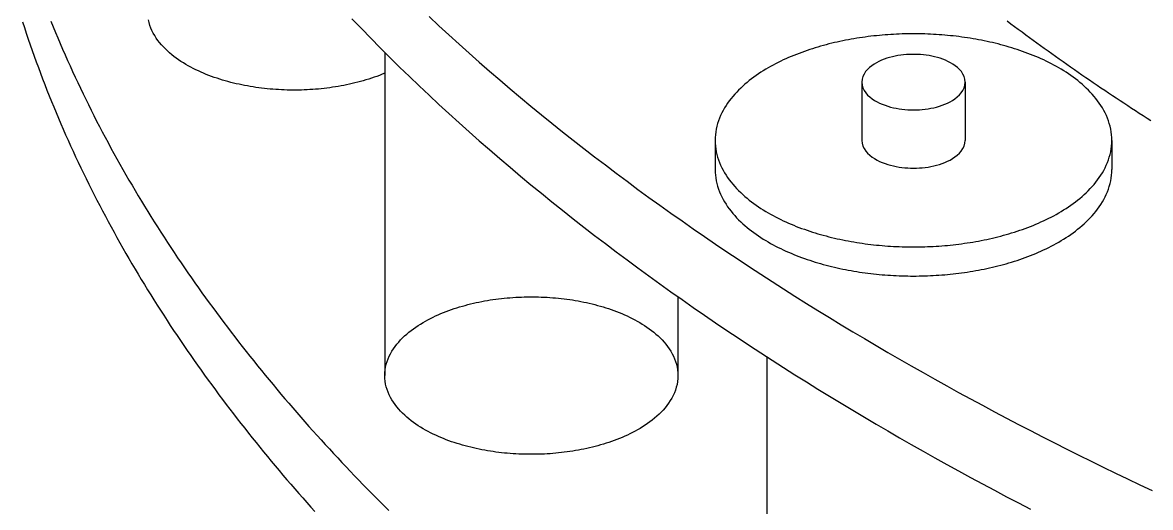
# Model space of a CAD drawing. Header units: millimetres. Extents: x 0 to 841, y 0 to 594.
# Drawn here: x 191.79 to 239.48, y 281.45 to 301.93 of the extents above; entities that cross this region are included whole.
import ezdxf

# ---------------------------------------------------------------- set-up
doc = ezdxf.new("R2010")
doc.units = ezdxf.units.MM
doc.layers.add('FINA', color=7, linetype='CONTINUOUS', lineweight=25)

msp = doc.modelspace()

# ---------------------------------------------------------------- linework, layer by layer
at = {"layer": 'FINA'}
for points in [[(191.786, 301.967), (191.865, 301.724), (191.945, 301.481), (192.027, 301.239), (192.11, 300.997), (192.194, 300.756), (192.279, 300.515), (192.366, 300.274), (192.454, 300.034), (192.543, 299.795), (192.634, 299.556), (192.726, 299.317), (192.819, 299.079), (192.913, 298.842), (193.009, 298.605), (193.106, 298.368), (193.204, 298.132), (193.303, 297.896), (193.403, 297.661), (193.505, 297.427), (193.608, 297.193), (193.712, 296.959), (193.817, 296.726), (193.924, 296.494), (194.031, 296.262), (194.14, 296.031), (194.249, 295.8), (194.36, 295.57), (194.472, 295.34), (194.586, 295.111), (194.7, 294.882), (194.815, 294.654), (194.932, 294.426), (195.049, 294.2), (195.168, 293.973), (195.288, 293.747), (195.408, 293.522), (195.53, 293.297), (195.653, 293.073), (195.777, 292.85), (195.902, 292.627), (196.028, 292.404), (196.155, 292.182), (196.283, 291.961), (196.412, 291.74), (196.542, 291.52), (196.673, 291.301), (196.804, 291.082), (196.937, 290.863), (197.071, 290.646), (197.206, 290.428), (197.342, 290.212), (197.478, 289.996), (197.616, 289.78), (197.754, 289.566), (197.894, 289.351), (198.034, 289.138), (198.175, 288.925), (198.318, 288.712), (198.461, 288.5), (198.605, 288.289), (198.749, 288.079), (198.895, 287.869), (199.041, 287.659), (199.189, 287.45), (199.337, 287.242), (199.486, 287.034), (199.636, 286.827), (199.787, 286.621), (199.938, 286.415), (200.09, 286.21), (200.243, 286.005), (200.397, 285.801), (200.552, 285.597), (200.708, 285.395), (200.864, 285.192), (201.021, 284.991), (201.179, 284.789), (201.337, 284.589), (201.496, 284.389), (201.657, 284.19), (201.817, 283.991), (201.979, 283.793), (202.141, 283.595), (202.304, 283.399), (202.468, 283.202), (202.632, 283.007), (202.797, 282.811), (202.963, 282.617), (203.129, 282.423), (203.297, 282.229), (203.464, 282.037), (203.633, 281.845), (203.802, 281.653), (203.972, 281.462), (204.142, 281.271)], [(192.98, 301.998), (193.078, 301.759), (193.176, 301.52), (193.276, 301.282), (193.377, 301.044), (193.48, 300.807), (193.584, 300.57), (193.688, 300.334), (193.794, 300.099), (193.902, 299.864), (194.01, 299.629), (194.12, 299.395), (194.23, 299.162), (194.342, 298.929), (194.455, 298.697), (194.57, 298.465), (194.685, 298.234), (194.801, 298.003), (194.919, 297.773), (195.038, 297.544), (195.157, 297.315), (195.278, 297.087), (195.4, 296.859), (195.523, 296.632), (195.647, 296.405), (195.773, 296.179), (195.899, 295.954), (196.026, 295.729), (196.154, 295.505), (196.284, 295.281), (196.414, 295.058), (196.545, 294.836), (196.678, 294.614), (196.811, 294.393), (196.945, 294.172), (197.081, 293.952), (197.217, 293.733), (197.354, 293.514), (197.492, 293.296), (197.632, 293.078), (197.772, 292.861), (197.913, 292.645), (198.055, 292.429), (198.198, 292.214), (198.341, 291.999), (198.486, 291.785), (198.632, 291.572), (198.778, 291.359), (198.925, 291.147), (199.074, 290.935), (199.223, 290.724), (199.373, 290.514), (199.524, 290.304), (199.675, 290.095), (199.828, 289.887), (199.981, 289.679), (200.135, 289.471), (200.29, 289.265), (200.446, 289.059), (200.603, 288.853), (200.76, 288.649), (200.918, 288.444), (201.077, 288.241), (201.237, 288.038), (201.397, 287.835), (201.559, 287.634), (201.721, 287.432), (201.883, 287.232), (202.047, 287.032), (202.211, 286.832), (202.376, 286.634), (202.542, 286.436), (202.708, 286.238), (202.876, 286.041), (203.044, 285.845), (203.212, 285.649), (203.381, 285.454), (203.551, 285.259), (203.722, 285.066), (203.893, 284.872), (204.065, 284.679), (204.238, 284.487), (204.411, 284.296), (204.585, 284.105), (204.76, 283.915), (204.935, 283.725), (205.111, 283.536), (205.288, 283.347), (205.465, 283.159), (205.643, 282.972), (205.821, 282.785), (206, 282.599), (206.18, 282.413), (206.36, 282.228), (206.541, 282.044), (206.722, 281.86), (206.904, 281.677), (207.087, 281.494), (207.27, 281.312)], [(207.102, 299.793), (206.99, 299.747), (206.878, 299.703), (206.765, 299.66), (206.652, 299.62), (206.537, 299.581), (206.423, 299.543), (206.308, 299.508), (206.192, 299.474), (206.076, 299.441), (205.959, 299.41), (205.842, 299.381), (205.725, 299.353), (205.607, 299.326), (205.489, 299.301), (205.371, 299.278), (205.253, 299.255), (205.134, 299.235), (205.015, 299.215), (204.896, 299.197), (204.776, 299.18), (204.657, 299.165), (204.537, 299.151), (204.417, 299.138), (204.297, 299.126), (204.177, 299.116), (204.057, 299.107), (203.936, 299.1), (203.816, 299.093), (203.695, 299.088), (203.575, 299.084), (203.454, 299.082), (203.334, 299.081), (203.213, 299.081), (203.092, 299.082), (202.972, 299.084), (202.851, 299.088), (202.731, 299.093), (202.61, 299.099), (202.49, 299.107), (202.37, 299.116), (202.25, 299.126), (202.13, 299.137), (202.01, 299.15), (201.89, 299.164), (201.77, 299.179), (201.651, 299.196), (201.532, 299.214), (201.413, 299.233), (201.294, 299.254), (201.175, 299.276), (201.057, 299.299), (200.939, 299.324), (200.821, 299.351), (200.704, 299.379), (200.587, 299.408), (200.471, 299.439), (200.354, 299.471), (200.239, 299.505), (200.123, 299.541), (200.009, 299.578), (199.895, 299.617), (199.781, 299.657), (199.668, 299.699), (199.556, 299.743), (199.444, 299.789), (199.334, 299.837), (199.224, 299.887), (199.115, 299.938), (199.007, 299.992), (198.9, 300.048), (198.794, 300.105), (198.689, 300.166), (198.586, 300.228), (198.484, 300.292), (198.384, 300.36), (198.286, 300.429), (198.189, 300.501), (198.094, 300.576), (198.002, 300.654), (197.912, 300.734), (197.825, 300.817), (197.74, 300.903), (197.659, 300.992), (197.582, 301.085), (197.508, 301.18), (197.438, 301.279), (197.374, 301.38), (197.314, 301.485), (197.259, 301.593), (197.211, 301.703), (197.169, 301.816), (197.134, 301.931), (197.107, 302.049)], [(205.713, 302.092), (206.111, 301.679), (206.511, 301.268), (206.914, 300.861), (207.321, 300.456), (207.73, 300.054), (208.142, 299.655), (208.556, 299.259), (208.973, 298.865), (209.393, 298.475), (209.816, 298.087), (210.241, 297.702), (210.668, 297.32), (211.098, 296.94), (211.53, 296.563), (211.965, 296.189), (212.401, 295.817), (212.841, 295.449), (213.282, 295.082), (213.725, 294.719), (214.171, 294.358), (214.619, 294), (215.069, 293.644), (215.52, 293.291), (215.974, 292.941), (216.43, 292.593), (216.888, 292.247), (217.347, 291.904), (217.809, 291.564), (218.272, 291.226), (218.737, 290.89), (219.204, 290.557), (219.672, 290.227), (220.143, 289.898), (220.615, 289.573), (221.088, 289.249), (221.563, 288.928), (222.04, 288.61), (222.518, 288.293), (222.998, 287.979), (223.48, 287.668), (223.962, 287.358), (224.447, 287.051), (224.932, 286.746), (225.42, 286.444), (225.908, 286.144), (226.398, 285.846), (226.889, 285.55), (227.382, 285.256), (227.876, 284.965), (228.371, 284.676), (228.867, 284.388), (229.365, 284.104), (229.864, 283.821), (230.364, 283.54), (230.865, 283.262), (231.368, 282.985), (231.871, 282.711), (232.376, 282.438), (232.882, 282.168), (233.388, 281.9), (233.896, 281.634), (234.405, 281.37)], [(208.973, 302.187), (209.393, 301.797), (209.816, 301.409), (210.241, 301.024), (210.668, 300.642), (211.098, 300.262), (211.53, 299.885), (211.965, 299.511), (212.401, 299.139), (212.841, 298.771), (213.282, 298.405), (213.725, 298.041), (214.171, 297.68), (214.619, 297.322), (215.069, 296.966), (215.52, 296.613), (215.974, 296.263), (216.43, 295.915), (216.888, 295.569), (217.347, 295.226), (217.809, 294.886), (218.272, 294.548), (218.737, 294.212), (219.204, 293.879), (219.672, 293.549), (220.143, 293.22), (220.615, 292.895), (221.088, 292.571), (221.563, 292.25), (222.04, 291.932), (222.518, 291.615), (222.998, 291.301), (223.48, 290.99), (223.962, 290.68), (224.447, 290.373), (224.932, 290.069), (225.42, 289.766), (225.908, 289.466), (226.398, 289.168), (226.889, 288.872), (227.382, 288.578), (227.876, 288.287), (228.371, 287.998), (228.867, 287.711), (229.365, 287.426), (229.864, 287.143), (230.364, 286.862), (230.865, 286.584), (231.368, 286.307), (231.871, 286.033), (232.376, 285.761), (232.882, 285.49), (233.388, 285.222), (233.896, 284.956), (234.405, 284.692), (234.915, 284.43), (235.426, 284.17), (235.939, 283.912), (236.452, 283.655), (236.966, 283.401), (237.481, 283.149), (237.997, 282.899), (238.513, 282.651), (239.031, 282.404), (239.55, 282.16)], [(233.423, 302), (233.579, 301.883), (233.735, 301.767), (233.891, 301.651), (234.047, 301.535), (234.203, 301.42), (234.36, 301.305), (234.517, 301.19), (234.675, 301.076), (234.832, 300.962), (234.99, 300.848), (235.148, 300.735), (235.306, 300.622), (235.464, 300.509), (235.623, 300.396), (235.782, 300.284), (235.941, 300.173), (236.101, 300.061), (236.26, 299.95), (236.42, 299.839), (236.58, 299.729), (236.74, 299.619), (236.901, 299.509), (237.061, 299.399), (237.222, 299.29), (237.384, 299.181), (237.545, 299.073), (237.706, 298.964), (237.868, 298.857), (238.03, 298.749), (238.192, 298.642), (238.355, 298.535), (238.517, 298.428), (238.68, 298.322), (238.843, 298.216), (239.006, 298.11), (239.17, 298.004), (239.333, 297.899), (239.497, 297.794)], [(233.423, 302), (233.579, 301.883), (233.735, 301.767), (233.891, 301.651), (234.047, 301.535), (234.203, 301.42), (234.36, 301.305), (234.517, 301.19), (234.675, 301.076), (234.832, 300.962), (234.99, 300.848), (235.148, 300.735), (235.306, 300.622), (235.464, 300.509), (235.623, 300.396), (235.782, 300.284), (235.941, 300.173), (236.101, 300.061), (236.26, 299.95), (236.42, 299.839), (236.58, 299.729), (236.74, 299.619), (236.901, 299.509), (237.061, 299.399), (237.222, 299.29), (237.384, 299.181), (237.545, 299.073), (237.706, 298.964), (237.868, 298.857), (238.03, 298.749), (238.192, 298.642), (238.355, 298.535), (238.517, 298.428), (238.68, 298.322), (238.843, 298.216), (239.006, 298.11), (239.17, 298.004), (239.333, 297.899), (239.497, 297.794)], [(237.845, 296.956), (237.842, 297.076), (237.833, 297.196), (237.818, 297.316), (237.797, 297.434), (237.771, 297.552), (237.739, 297.668), (237.702, 297.783), (237.66, 297.895), (237.613, 298.006), (237.562, 298.115), (237.506, 298.222), (237.447, 298.326), (237.383, 298.429), (237.316, 298.529), (237.246, 298.627), (237.173, 298.722), (237.096, 298.815), (237.017, 298.906), (236.936, 298.995), (236.852, 299.081), (236.766, 299.165), (236.678, 299.247), (236.588, 299.327), (236.496, 299.405), (236.402, 299.481), (236.307, 299.554), (236.21, 299.626), (236.113, 299.696), (236.013, 299.764), (235.913, 299.831), (235.811, 299.895), (235.708, 299.958), (235.605, 300.019), (235.5, 300.079), (235.394, 300.136), (235.288, 300.193), (235.181, 300.247), (235.073, 300.301), (234.964, 300.352), (234.855, 300.402), (234.745, 300.451), (234.634, 300.499), (234.523, 300.545), (234.411, 300.589), (234.299, 300.633), (234.186, 300.675), (234.073, 300.716), (233.959, 300.755), (233.845, 300.793), (233.73, 300.83), (233.615, 300.866), (233.5, 300.901), (233.384, 300.935), (233.268, 300.967), (233.152, 300.998), (233.035, 301.028), (232.919, 301.057), (232.802, 301.085), (232.684, 301.112), (232.567, 301.138), (232.449, 301.162), (232.331, 301.186), (232.212, 301.209), (232.094, 301.23), (231.975, 301.251), (231.857, 301.27), (231.738, 301.289), (231.619, 301.306), (231.499, 301.323), (231.38, 301.339), (231.26, 301.353), (231.141, 301.367), (231.021, 301.379), (230.901, 301.391), (230.781, 301.402), (230.661, 301.412), (230.541, 301.421), (230.421, 301.429), (230.301, 301.436), (230.181, 301.442), (230.06, 301.447), (229.94, 301.451), (229.82, 301.454), (229.699, 301.456), (229.579, 301.458), (229.459, 301.458), (229.338, 301.458), (229.218, 301.456), (229.098, 301.454), (228.977, 301.451), (228.857, 301.447), (228.737, 301.442), (228.616, 301.436), (228.496, 301.429), (228.376, 301.421), (228.256, 301.412), (228.136, 301.402), (228.016, 301.391), (227.896, 301.379), (227.777, 301.367), (227.657, 301.353), (227.537, 301.339), (227.418, 301.323), (227.299, 301.306), (227.18, 301.289), (227.061, 301.27), (226.942, 301.251), (226.823, 301.23), (226.705, 301.209), (226.587, 301.186), (226.469, 301.162), (226.351, 301.138), (226.233, 301.112), (226.116, 301.085), (225.999, 301.057), (225.882, 301.028), (225.765, 300.998), (225.649, 300.967), (225.533, 300.935), (225.417, 300.901), (225.302, 300.866), (225.187, 300.83), (225.073, 300.793), (224.959, 300.755), (224.845, 300.716), (224.732, 300.675), (224.619, 300.633), (224.507, 300.589), (224.395, 300.545), (224.283, 300.499), (224.173, 300.451), (224.063, 300.402), (223.953, 300.352), (223.845, 300.301), (223.737, 300.247), (223.629, 300.193), (223.523, 300.136), (223.417, 300.079), (223.313, 300.019), (223.209, 299.958), (223.106, 299.895), (223.005, 299.831), (222.904, 299.764), (222.805, 299.696), (222.707, 299.626), (222.61, 299.554), (222.515, 299.481), (222.422, 299.405), (222.33, 299.327), (222.24, 299.247), (222.152, 299.165), (222.066, 299.081), (221.982, 298.995), (221.9, 298.906), (221.821, 298.815), (221.745, 298.722), (221.671, 298.627), (221.601, 298.529), (221.534, 298.429), (221.471, 298.326), (221.411, 298.222), (221.356, 298.115), (221.304, 298.006), (221.257, 297.895), (221.215, 297.783), (221.178, 297.668), (221.147, 297.552), (221.12, 297.434), (221.1, 297.316), (221.085, 297.196), (221.076, 297.076), (221.073, 296.956)], [(207.102, 300.673), (207.102, 287.017)], [(231.646, 299.417), (231.635, 299.536), (231.602, 299.651), (231.551, 299.76), (231.485, 299.86), (231.407, 299.951), (231.32, 300.034), (231.226, 300.109), (231.127, 300.176), (231.024, 300.237), (230.917, 300.292), (230.807, 300.341), (230.696, 300.385), (230.582, 300.425), (230.467, 300.459), (230.351, 300.489), (230.234, 300.515), (230.116, 300.537), (229.997, 300.555), (229.878, 300.569), (229.759, 300.58), (229.639, 300.587), (229.519, 300.591), (229.399, 300.591), (229.279, 300.587), (229.159, 300.58), (229.039, 300.569), (228.92, 300.555), (228.801, 300.537), (228.683, 300.515), (228.566, 300.489), (228.45, 300.459), (228.335, 300.425), (228.222, 300.385), (228.11, 300.341), (228, 300.292), (227.894, 300.237), (227.79, 300.176), (227.691, 300.109), (227.597, 300.034), (227.511, 299.951), (227.433, 299.86), (227.366, 299.76), (227.315, 299.651), (227.282, 299.536), (227.271, 299.417)], [(227.271, 299.417), (227.283, 299.295), (227.317, 299.177), (227.371, 299.066), (227.44, 298.965), (227.52, 298.872), (227.61, 298.789), (227.707, 298.713), (227.81, 298.645), (227.916, 298.584), (228.026, 298.529), (228.139, 298.48), (228.254, 298.437), (228.37, 298.398), (228.488, 298.364), (228.608, 298.335), (228.728, 298.31), (228.849, 298.289), (228.971, 298.272), (229.093, 298.259), (229.216, 298.25), (229.338, 298.244), (229.461, 298.242), (229.584, 298.244), (229.707, 298.25), (229.829, 298.259), (229.951, 298.272), (230.073, 298.29), (230.194, 298.311), (230.314, 298.336), (230.434, 298.365), (230.552, 298.399), (230.668, 298.438), (230.783, 298.482), (230.896, 298.531), (231.006, 298.586)], [(227.271, 299.417), (227.271, 296.956)], [(231.006, 298.586), (231.112, 298.647), (231.213, 298.715), (231.31, 298.791), (231.399, 298.874), (231.479, 298.966), (231.547, 299.068), (231.601, 299.178), (231.635, 299.295), (231.646, 299.417)], [(231.646, 299.417), (231.646, 296.956)], [(221.073, 296.956), (221.076, 296.836), (221.085, 296.716), (221.1, 296.596), (221.12, 296.478), (221.147, 296.36), (221.178, 296.244), (221.215, 296.13), (221.257, 296.017), (221.304, 295.906), (221.355, 295.797), (221.411, 295.691), (221.47, 295.586), (221.534, 295.484), (221.601, 295.384), (221.671, 295.286), (221.744, 295.191), (221.821, 295.098), (221.9, 295.007), (221.981, 294.918), (222.065, 294.832), (222.151, 294.748), (222.239, 294.666), (222.329, 294.586), (222.421, 294.508), (222.514, 294.432), (222.609, 294.358), (222.706, 294.287), (222.804, 294.217), (222.903, 294.148), (223.003, 294.082), (223.105, 294.018), (223.208, 293.955), (223.311, 293.894), (223.416, 293.834), (223.521, 293.776), (223.628, 293.72), (223.735, 293.666), (223.843, 293.612), (223.952, 293.561), (224.061, 293.51), (224.171, 293.462), (224.282, 293.414), (224.393, 293.368), (224.504, 293.323), (224.617, 293.28), (224.729, 293.238), (224.843, 293.197), (224.956, 293.158), (225.07, 293.119), (225.185, 293.082), (225.3, 293.046), (225.415, 293.012), (225.531, 292.978), (225.646, 292.946), (225.763, 292.915), (225.879, 292.884), (225.996, 292.855), (226.113, 292.828), (226.23, 292.801), (226.348, 292.775), (226.466, 292.75), (226.584, 292.727), (226.702, 292.704), (226.82, 292.682), (226.939, 292.662), (227.058, 292.642), (227.176, 292.624), (227.295, 292.606), (227.415, 292.589), (227.534, 292.574), (227.653, 292.559), (227.773, 292.546), (227.893, 292.533), (228.012, 292.521), (228.132, 292.51), (228.252, 292.501), (228.372, 292.492), (228.492, 292.484), (228.612, 292.477), (228.733, 292.471), (228.853, 292.465), (228.973, 292.461), (229.093, 292.458), (229.214, 292.456), (229.334, 292.454), (229.454, 292.454), (229.575, 292.454), (229.695, 292.455), (229.815, 292.458), (229.936, 292.461), (230.056, 292.465), (230.176, 292.47), (230.296, 292.476), (230.416, 292.483), (230.537, 292.491), (230.657, 292.5), (230.777, 292.51), (230.896, 292.52), (231.016, 292.532), (231.136, 292.545), (231.255, 292.558), (231.375, 292.573), (231.494, 292.588), (231.613, 292.605), (231.732, 292.622), (231.851, 292.641), (231.97, 292.66), (232.089, 292.681), (232.207, 292.702), (232.325, 292.725), (232.443, 292.748), (232.561, 292.773), (232.679, 292.799), (232.796, 292.826), (232.913, 292.853), (233.03, 292.882), (233.146, 292.912), (233.263, 292.944), (233.379, 292.976), (233.494, 293.009), (233.609, 293.044), (233.724, 293.08), (233.839, 293.117), (233.953, 293.155), (234.067, 293.194), (234.18, 293.235), (234.293, 293.277), (234.405, 293.32), (234.517, 293.365), (234.628, 293.411), (234.739, 293.458), (234.849, 293.507), (234.958, 293.557), (235.067, 293.609), (235.175, 293.662), (235.282, 293.716), (235.388, 293.772)], [(221.073, 296.956), (221.073, 295.726)], [(227.271, 296.956), (227.283, 296.834), (227.317, 296.716), (227.371, 296.606), (227.44, 296.504), (227.52, 296.411), (227.61, 296.328), (227.707, 296.252), (227.81, 296.184), (227.916, 296.123), (228.026, 296.068), (228.139, 296.019), (228.254, 295.976), (228.37, 295.937), (228.488, 295.903), (228.608, 295.874), (228.728, 295.849), (228.849, 295.828), (228.971, 295.811), (229.093, 295.798), (229.216, 295.789), (229.338, 295.783), (229.461, 295.781), (229.584, 295.783), (229.707, 295.789), (229.829, 295.798), (229.951, 295.812), (230.073, 295.829), (230.194, 295.85), (230.314, 295.875), (230.434, 295.905), (230.552, 295.939), (230.668, 295.977), (230.783, 296.021), (230.896, 296.07), (231.006, 296.125)], [(231.006, 296.125), (231.112, 296.187), (231.213, 296.254), (231.31, 296.33), (231.399, 296.413), (231.479, 296.506), (231.547, 296.607), (231.601, 296.717), (231.635, 296.834), (231.646, 296.956)], [(235.388, 293.772), (235.494, 293.83), (235.599, 293.89), (235.703, 293.951), (235.806, 294.014), (235.908, 294.078), (236.009, 294.144), (236.108, 294.213), (236.206, 294.283), (236.303, 294.355), (236.398, 294.428), (236.492, 294.504), (236.584, 294.582), (236.674, 294.662), (236.763, 294.744), (236.849, 294.828), (236.933, 294.915), (237.015, 295.003), (237.094, 295.094), (237.171, 295.188), (237.244, 295.283), (237.315, 295.381), (237.382, 295.481), (237.445, 295.583), (237.505, 295.688), (237.561, 295.795), (237.612, 295.904), (237.659, 296.015), (237.702, 296.128), (237.739, 296.243), (237.771, 296.359), (237.797, 296.477), (237.818, 296.596), (237.833, 296.715), (237.842, 296.835), (237.845, 296.956)], [(237.845, 296.956), (237.845, 295.726)], [(221.073, 295.726), (221.076, 295.605), (221.085, 295.485), (221.1, 295.366), (221.12, 295.247), (221.147, 295.13), (221.178, 295.014), (221.215, 294.899), (221.257, 294.787), (221.304, 294.676), (221.355, 294.567), (221.411, 294.46), (221.47, 294.356), (221.534, 294.253), (221.601, 294.153), (221.671, 294.056), (221.744, 293.96), (221.821, 293.867), (221.9, 293.776), (221.981, 293.688), (222.065, 293.601), (222.151, 293.517), (222.239, 293.435), (222.329, 293.355), (222.421, 293.278), (222.514, 293.202), (222.609, 293.128), (222.706, 293.056), (222.804, 292.986), (222.903, 292.918), (223.003, 292.852), (223.105, 292.787), (223.208, 292.724), (223.311, 292.663), (223.416, 292.604), (223.521, 292.546), (223.628, 292.49), (223.735, 292.435), (223.843, 292.382), (223.952, 292.33), (224.061, 292.28), (224.171, 292.231), (224.282, 292.184), (224.393, 292.138), (224.504, 292.093), (224.617, 292.05), (224.729, 292.008), (224.843, 291.967), (224.956, 291.927), (225.07, 291.889), (225.185, 291.852), (225.3, 291.816), (225.415, 291.781), (225.531, 291.748), (225.646, 291.715), (225.763, 291.684), (225.879, 291.654), (225.996, 291.625), (226.113, 291.597), (226.23, 291.57), (226.348, 291.545), (226.466, 291.52), (226.584, 291.496), (226.702, 291.474), (226.82, 291.452), (226.939, 291.431), (227.058, 291.412), (227.176, 291.393), (227.295, 291.376), (227.415, 291.359), (227.534, 291.343), (227.653, 291.329), (227.773, 291.315), (227.893, 291.302), (228.012, 291.291), (228.132, 291.28), (228.252, 291.27), (228.372, 291.261), (228.492, 291.253), (228.612, 291.246), (228.733, 291.24), (228.853, 291.235), (228.973, 291.231), (229.093, 291.228), (229.214, 291.225), (229.334, 291.224), (229.454, 291.223), (229.575, 291.224), (229.695, 291.225), (229.815, 291.227), (229.936, 291.231), (230.056, 291.235), (230.176, 291.24), (230.296, 291.246), (230.416, 291.253), (230.537, 291.261), (230.657, 291.269), (230.777, 291.279), (230.896, 291.29), (231.016, 291.302), (231.136, 291.314), (231.255, 291.328), (231.375, 291.342), (231.494, 291.358), (231.613, 291.374), (231.732, 291.392), (231.851, 291.41), (231.97, 291.43), (232.089, 291.45), (232.207, 291.472), (232.325, 291.495), (232.443, 291.518), (232.561, 291.543), (232.679, 291.568), (232.796, 291.595), (232.913, 291.623), (233.03, 291.652), (233.146, 291.682), (233.263, 291.713), (233.379, 291.745), (233.494, 291.779), (233.609, 291.813), (233.724, 291.849), (233.839, 291.886), (233.953, 291.924), (234.067, 291.964), (234.18, 292.005), (234.293, 292.047), (234.405, 292.09), (234.517, 292.134), (234.628, 292.18), (234.739, 292.228), (234.849, 292.276), (234.958, 292.327), (235.067, 292.378), (235.175, 292.431), (235.282, 292.486), (235.388, 292.542)], [(235.388, 292.542), (235.494, 292.6), (235.599, 292.659), (235.703, 292.72), (235.806, 292.783), (235.908, 292.848), (236.009, 292.914), (236.108, 292.982), (236.206, 293.052), (236.303, 293.124), (236.398, 293.198), (236.492, 293.274), (236.584, 293.352), (236.674, 293.432), (236.763, 293.514), (236.849, 293.598), (236.933, 293.684), (237.015, 293.773), (237.094, 293.864), (237.171, 293.957), (237.244, 294.053), (237.315, 294.151), (237.382, 294.251), (237.445, 294.353), (237.505, 294.458), (237.561, 294.565), (237.612, 294.674), (237.659, 294.785), (237.702, 294.898), (237.739, 295.012), (237.771, 295.129), (237.797, 295.246), (237.818, 295.365), (237.833, 295.485), (237.842, 295.605), (237.845, 295.726)], [(207.102, 287.017), (207.106, 287.137), (207.118, 287.257), (207.138, 287.376), (207.165, 287.493), (207.2, 287.608), (207.242, 287.721), (207.29, 287.832), (207.345, 287.939), (207.404, 288.044), (207.469, 288.146), (207.539, 288.244), (207.612, 288.34), (207.69, 288.432), (207.771, 288.521), (207.855, 288.607), (207.942, 288.69), (208.032, 288.771), (208.125, 288.848), (208.219, 288.923), (208.316, 288.995), (208.414, 289.064), (208.514, 289.132), (208.616, 289.196), (208.719, 289.258), (208.824, 289.319), (208.929, 289.376), (209.036, 289.432), (209.144, 289.486), (209.253, 289.537), (209.363, 289.587), (209.473, 289.635), (209.585, 289.681), (209.697, 289.725), (209.81, 289.767), (209.923, 289.807), (210.037, 289.846), (210.152, 289.883), (210.267, 289.919), (210.383, 289.953), (210.499, 289.985), (210.615, 290.016), (210.732, 290.046), (210.85, 290.073), (210.967, 290.1), (211.085, 290.125), (211.203, 290.148), (211.322, 290.17), (211.44, 290.191), (211.559, 290.211), (211.678, 290.229), (211.798, 290.245), (211.917, 290.261), (212.037, 290.275), (212.157, 290.287), (212.277, 290.299), (212.397, 290.309), (212.517, 290.318), (212.637, 290.325), (212.758, 290.332), (212.878, 290.337), (212.999, 290.341), (213.119, 290.343), (213.24, 290.344), (213.36, 290.344), (213.481, 290.343), (213.601, 290.341), (213.722, 290.337), (213.842, 290.332), (213.962, 290.325), (214.083, 290.318), (214.203, 290.309), (214.323, 290.299), (214.443, 290.287), (214.563, 290.275), (214.682, 290.261), (214.802, 290.245), (214.921, 290.229), (215.04, 290.211), (215.159, 290.191), (215.278, 290.17), (215.397, 290.148), (215.515, 290.125), (215.633, 290.1), (215.75, 290.073), (215.867, 290.046), (215.984, 290.016), (216.101, 289.985), (216.217, 289.953), (216.333, 289.919), (216.448, 289.883), (216.562, 289.846), (216.676, 289.807), (216.79, 289.767), (216.903, 289.725), (217.015, 289.681), (217.126, 289.635), (217.237, 289.587), (217.347, 289.537), (217.456, 289.486), (217.564, 289.432), (217.67, 289.376), (217.776, 289.319), (217.881, 289.258), (217.984, 289.196), (218.086, 289.132), (218.186, 289.064), (218.284, 288.995), (218.381, 288.923), (218.475, 288.848), (218.567, 288.771), (218.657, 288.69), (218.744, 288.607), (218.829, 288.521), (218.91, 288.432), (218.987, 288.34), (219.061, 288.244), (219.13, 288.146), (219.195, 288.044), (219.255, 287.939), (219.309, 287.832), (219.358, 287.721), (219.399, 287.608), (219.434, 287.493), (219.462, 287.376), (219.482, 287.257), (219.494, 287.137), (219.498, 287.017)], [(219.498, 290.349), (219.498, 287.017)], [(223.26, 287.809), (223.26, 273.21)], [(217.683, 284.664), (217.576, 284.608), (217.468, 284.554), (217.359, 284.502), (217.249, 284.452), (217.138, 284.404), (217.027, 284.358), (216.915, 284.313), (216.802, 284.271), (216.688, 284.23), (216.574, 284.191), (216.459, 284.154), (216.344, 284.118), (216.228, 284.084), (216.112, 284.051), (215.996, 284.02), (215.879, 283.991), (215.761, 283.963), (215.644, 283.936), (215.526, 283.911), (215.407, 283.887), (215.289, 283.865), (215.17, 283.844), (215.051, 283.824), (214.932, 283.806), (214.812, 283.789), (214.693, 283.774), (214.573, 283.76), (214.453, 283.747), (214.333, 283.735), (214.212, 283.725), (214.092, 283.716), (213.972, 283.709), (213.851, 283.702), (213.731, 283.697), (213.61, 283.693), (213.49, 283.69), (213.369, 283.689), (213.248, 283.689), (213.128, 283.69), (213.007, 283.693), (212.886, 283.696), (212.766, 283.701), (212.645, 283.708), (212.525, 283.715), (212.405, 283.724), (212.284, 283.734), (212.164, 283.745), (212.044, 283.758), (211.924, 283.772), (211.805, 283.787), (211.685, 283.804), (211.566, 283.822), (211.447, 283.841), (211.328, 283.862), (211.209, 283.884), (211.091, 283.907), (210.973, 283.932), (210.855, 283.959), (210.738, 283.986), (210.621, 284.016), (210.504, 284.047), (210.388, 284.079), (210.272, 284.113), (210.157, 284.148), (210.042, 284.186), (209.928, 284.224), (209.814, 284.265), (209.701, 284.307), (209.589, 284.351), (209.477, 284.397), (209.367, 284.445), (209.257, 284.494), (209.147, 284.546), (209.039, 284.6), (208.932, 284.655), (208.827, 284.713), (208.722, 284.773), (208.619, 284.836), (208.517, 284.9), (208.416, 284.967), (208.318, 285.037), (208.221, 285.109), (208.126, 285.184), (208.034, 285.261), (207.944, 285.342), (207.857, 285.425), (207.772, 285.511), (207.691, 285.6), (207.613, 285.693), (207.54, 285.788), (207.47, 285.887), (207.405, 285.988), (207.345, 286.093), (207.291, 286.201), (207.243, 286.311), (207.201, 286.424), (207.166, 286.54), (207.138, 286.657), (207.118, 286.776), (207.106, 286.896), (207.102, 287.017)], [(219.498, 287.017), (219.494, 286.892), (219.481, 286.768), (219.459, 286.645), (219.43, 286.524), (219.392, 286.405), (219.348, 286.288), (219.296, 286.175), (219.239, 286.064), (219.175, 285.957), (219.106, 285.853), (219.033, 285.752), (218.955, 285.654), (218.873, 285.56), (218.787, 285.469), (218.699, 285.382), (218.607, 285.297), (218.512, 285.216), (218.415, 285.137), (218.316, 285.062), (218.215, 284.989), (218.111, 284.919), (218.006, 284.851), (217.9, 284.786), (217.792, 284.724), (217.683, 284.664)]]:
    msp.add_lwpolyline(points, dxfattribs=at)

doc.saveas('drawing.dxf')
